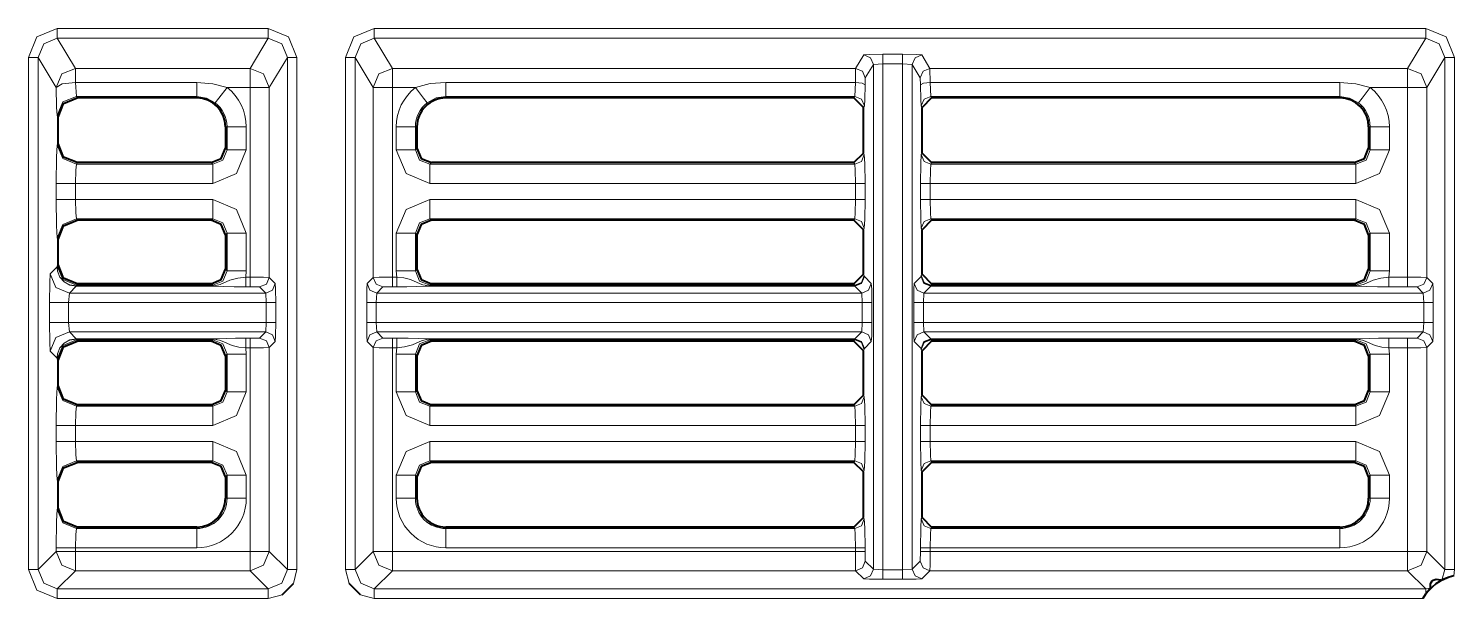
# Model space of a CAD drawing. Header units: millimetres. Extents: x 0 to 2941, y -405 to 1422.
# Drawn here: x 1124.3 to 1198.6, y 948 to 977.7 of the extents above; entities that cross this region are included whole.
import ezdxf

# ---------------------------------------------------------------- set-up
doc = ezdxf.new("R2010")
doc.units = ezdxf.units.MM
doc.layers.add('FINE', color=9, linetype='Continuous')
doc.layers.add('OUTLINE', color=7, linetype='Continuous')

msp = doc.modelspace()

# ---------------------------------------------------------------- linework, layer by layer
at = {"layer": 'FINE', "lineweight": 9}
for p, q in [((1125.828, 977.668), (1136.805, 977.668)), ((1142.329, 977.668), (1197.055, 977.668)), ((1136.805, 977.168), (1125.828, 977.168)), ((1126.773, 975.594), (1125.828, 977.168)), ((1135.86, 975.594), (1136.805, 977.168)), ((1197.055, 977.168), (1142.329, 977.168)), ((1142.329, 977.168), (1143.273, 975.594)), ((1196.11, 975.594), (1197.055, 977.168)), ((1124.329, 976.168), (1124.329, 949.503)), ((1124.829, 976.168), (1125.773, 974.594)), ((1137.804, 976.168), (1136.86, 974.594)), ((1137.804, 949.503), (1137.804, 976.168)), ((1138.303, 976.168), (1138.303, 949.503)), ((1140.83, 949.503), (1140.83, 976.168)), ((1141.33, 976.168), (1141.33, 949.503)), ((1142.273, 974.594), (1141.33, 976.168)), ((1167.384, 975.594), (1167.804, 976.294)), ((1168.804, 976.337), (1169.829, 976.337)), ((1170.829, 976.294), (1171.249, 975.594)), ((1198.054, 976.168), (1197.11, 974.594)), ((1198.054, 949.503), (1198.054, 976.168)), ((1198.554, 976.168), (1198.554, 949.503)), ((1126.773, 975.594), (1135.86, 975.594)), ((1143.273, 975.594), (1167.384, 975.594)), ((1167.372, 974.866), (1167.384, 975.594)), ((1168.304, 975.795), (1167.884, 975.094)), ((1168.804, 975.837), (1168.304, 975.795)), ((1169.829, 975.837), (1168.804, 975.837)), ((1170.329, 975.795), (1169.829, 975.837)), ((1171.249, 975.594), (1196.11, 975.594)), ((1171.249, 975.594), (1171.261, 974.866)), ((1126.82, 974.138), (1126.773, 974.866)), ((1126.773, 974.866), (1133.085, 974.866)), ((1135.86, 974.594), (1134.662, 974.594)), ((1136.86, 974.594), (1136.86, 964.715)), ((1142.273, 964.715), (1142.273, 974.594)), ((1144.471, 974.594), (1143.273, 974.594)), ((1143.273, 974.594), (1143.273, 964.728)), ((1146.048, 974.866), (1167.372, 974.866)), ((1167.336, 974.138), (1167.372, 974.866)), ((1167.884, 975.094), (1167.872, 974.73)), ((1170.762, 974.73), (1170.75, 975.094)), ((1171.261, 974.866), (1171.297, 974.138)), ((1171.261, 974.866), (1192.585, 974.866)), ((1196.11, 974.594), (1194.162, 974.594)), ((1197.11, 974.594), (1197.11, 964.715)), ((1126.863, 974.053), (1126.82, 974.138)), ((1167.293, 974.053), (1167.336, 974.138)), ((1192.585, 974.053), (1192.585, 974.138)), ((1125.821, 973.14), (1125.864, 973.053)), ((1167.836, 973.639), (1167.793, 973.553)), ((1170.84, 973.553), (1170.797, 973.639)), ((1135.664, 972.553), (1135.664, 971.355)), ((1143.468, 971.355), (1143.468, 972.553)), ((1194.166, 972.553), (1194.085, 972.553)), ((1194.166, 971.355), (1194.166, 972.553)), ((1195.165, 972.553), (1195.165, 971.355)), ((1167.793, 971.187), (1167.834, 971.105)), ((1170.799, 971.105), (1170.84, 971.187)), ((1194.085, 971.436), (1194.166, 971.355)), ((1126.822, 970.606), (1126.863, 970.687)), ((1145.297, 970.687), (1145.216, 970.606)), ((1145.216, 970.606), (1167.334, 970.606)), ((1167.334, 970.606), (1167.293, 970.687)), ((1125.773, 969.607), (1125.773, 968.767)), ((1133.917, 969.607), (1126.773, 969.607)), ((1126.773, 968.767), (1126.773, 969.607)), ((1167.371, 969.607), (1145.216, 969.607)), ((1167.371, 968.767), (1167.371, 969.607)), ((1167.871, 969.607), (1167.871, 968.767)), ((1170.762, 968.767), (1170.762, 969.607)), ((1126.773, 968.767), (1133.917, 968.767)), ((1145.216, 968.767), (1167.371, 968.767)), ((1171.262, 968.767), (1193.417, 968.767)), ((1126.863, 967.687), (1126.822, 967.769)), ((1145.216, 967.769), (1145.297, 967.687)), ((1167.334, 967.769), (1145.216, 967.769)), ((1167.293, 967.687), (1167.334, 967.769)), ((1167.834, 967.269), (1167.793, 967.187)), ((1170.84, 967.187), (1170.799, 967.269)), ((1193.336, 967.687), (1193.417, 967.769)), ((1125.823, 966.77), (1125.864, 966.687)), ((1134.666, 967.02), (1134.585, 966.938)), ((1134.666, 965.055), (1134.666, 967.02)), ((1135.664, 967.02), (1135.664, 965.055)), ((1143.468, 965.055), (1143.468, 967.02)), ((1144.549, 966.938), (1144.467, 967.02)), ((1144.467, 967.02), (1144.467, 965.055)), ((1194.166, 967.02), (1194.085, 966.938)), ((1194.166, 965.055), (1194.166, 967.02)), ((1195.165, 967.02), (1195.165, 965.055)), ((1125.814, 965.256), (1125.458, 964.9)), ((1134.585, 965.136), (1134.666, 965.055)), ((1135.664, 965.055), (1135.634, 964.728)), ((1144.467, 965.055), (1144.549, 965.136)), ((1194.085, 965.136), (1194.166, 965.055)), ((1195.165, 965.055), (1195.134, 964.728)), ((1126.457, 963.9), (1126.815, 964.257)), ((1126.815, 964.257), (1126.809, 964.257)), ((1126.812, 964.274), (1126.822, 964.306)), ((1126.815, 964.274), (1126.812, 964.274)), ((1126.815, 964.274), (1133.917, 964.274)), ((1133.917, 964.257), (1126.815, 964.257)), ((1126.822, 964.306), (1126.863, 964.387)), ((1126.822, 964.306), (1133.917, 964.306)), ((1133.917, 964.306), (1133.836, 964.387)), ((1135.86, 964.228), (1135.634, 964.228)), ((1136.36, 964.215), (1135.86, 964.228)), ((1136.86, 964.715), (1137.175, 964.4)), ((1142.773, 964.215), (1142.458, 963.9)), ((1143.273, 964.228), (1142.773, 964.215)), ((1143.499, 964.228), (1143.273, 964.228)), ((1145.297, 964.387), (1145.216, 964.306)), ((1145.216, 964.306), (1167.334, 964.306)), ((1167.342, 964.257), (1145.216, 964.257)), ((1167.334, 964.306), (1167.293, 964.387)), ((1167.342, 964.274), (1167.334, 964.306)), ((1167.699, 963.9), (1167.342, 964.257)), ((1167.793, 964.887), (1167.834, 964.805)), ((1167.834, 964.805), (1167.842, 964.757)), ((1167.842, 964.757), (1168.199, 964.4)), ((1170.434, 964.4), (1170.791, 964.757)), ((1170.791, 964.757), (1170.799, 964.805)), ((1170.799, 964.805), (1170.84, 964.887)), ((1171.291, 964.257), (1170.934, 963.9)), ((1171.299, 964.306), (1171.291, 964.274)), ((1171.291, 964.274), (1193.417, 964.274)), ((1193.417, 964.257), (1171.291, 964.257)), ((1193.417, 964.306), (1193.336, 964.387)), ((1196.11, 964.228), (1195.134, 964.228)), ((1196.61, 964.215), (1196.11, 964.228)), ((1196.926, 963.9), (1196.61, 964.215)), ((1197.11, 964.715), (1197.425, 964.4)), ((1126.419, 963.4), (1126.457, 963.9)), ((1136.701, 963.4), (1136.675, 963.9)), ((1142.458, 963.9), (1142.432, 963.4)), ((1142.458, 963.9), (1167.699, 963.9)), ((1167.725, 963.4), (1167.699, 963.9)), ((1170.934, 963.9), (1170.908, 963.4)), ((1170.934, 963.9), (1196.926, 963.9)), ((1196.951, 963.4), (1196.926, 963.9)), ((1125.42, 963.4), (1125.42, 962.375)), ((1126.419, 962.375), (1126.419, 963.4)), ((1136.701, 963.4), (1126.419, 963.4)), ((1136.701, 962.375), (1136.701, 963.4)), ((1137.201, 963.4), (1137.201, 962.375)), ((1141.932, 962.375), (1141.932, 963.4)), ((1167.725, 963.4), (1142.432, 963.4)), ((1142.432, 963.4), (1142.432, 962.375)), ((1167.725, 962.375), (1167.725, 963.4)), ((1168.225, 963.4), (1168.225, 962.375)), ((1196.951, 962.375), (1196.951, 963.4)), ((1197.451, 963.4), (1197.451, 962.375)), ((1126.457, 961.874), (1126.419, 962.375)), ((1126.419, 962.375), (1136.701, 962.375)), ((1136.675, 961.874), (1136.701, 962.375)), ((1142.432, 962.375), (1167.725, 962.375)), ((1142.432, 962.375), (1142.458, 961.874)), ((1167.699, 961.874), (1167.725, 962.375)), ((1170.908, 962.375), (1170.934, 961.874)), ((1196.926, 961.874), (1196.951, 962.375)), ((1126.815, 961.517), (1126.457, 961.874)), ((1126.815, 961.517), (1126.809, 961.517)), ((1126.812, 961.501), (1126.815, 961.501)), ((1126.822, 961.469), (1126.812, 961.501)), ((1126.815, 961.517), (1133.917, 961.517)), ((1133.917, 961.501), (1126.815, 961.501)), ((1126.863, 961.387), (1126.822, 961.469)), ((1133.917, 961.469), (1126.822, 961.469)), ((1133.836, 961.387), (1133.917, 961.469)), ((1135.634, 961.547), (1135.86, 961.547)), ((1135.86, 961.547), (1136.36, 961.559)), ((1137.175, 961.375), (1136.86, 961.06)), ((1142.273, 961.06), (1141.958, 961.375)), ((1142.773, 961.559), (1143.273, 961.547)), ((1143.273, 961.547), (1143.499, 961.547)), ((1167.334, 961.469), (1145.216, 961.469)), ((1145.216, 961.469), (1145.297, 961.387)), ((1167.293, 961.387), (1167.334, 961.469)), ((1168.199, 961.375), (1167.842, 961.017)), ((1170.791, 961.017), (1170.434, 961.375)), ((1196.926, 961.874), (1170.934, 961.874)), ((1170.934, 961.874), (1171.291, 961.517)), ((1171.291, 961.517), (1193.417, 961.517)), ((1193.417, 961.501), (1171.291, 961.501)), ((1171.291, 961.501), (1171.299, 961.469)), ((1193.417, 961.469), (1171.299, 961.469)), ((1171.299, 961.469), (1171.34, 961.387)), ((1193.336, 961.387), (1193.417, 961.469)), ((1195.134, 961.547), (1196.11, 961.547)), ((1196.11, 961.547), (1196.61, 961.559)), ((1196.61, 961.559), (1196.926, 961.874)), ((1197.425, 961.375), (1197.11, 961.06)), ((1125.458, 960.875), (1125.814, 960.519)), ((1125.814, 960.519), (1125.823, 960.47)), ((1125.823, 960.47), (1125.864, 960.388)), ((1134.666, 960.72), (1134.585, 960.638)), ((1135.634, 961.047), (1135.664, 960.72)), ((1135.664, 960.72), (1135.664, 958.755)), ((1136.86, 961.06), (1136.86, 950.447)), ((1142.273, 950.447), (1142.273, 961.06)), ((1143.273, 961.047), (1143.273, 950.447)), ((1143.499, 961.047), (1143.273, 961.047)), ((1143.468, 960.72), (1143.499, 961.047)), ((1143.468, 958.755), (1143.468, 960.72)), ((1144.549, 960.638), (1144.467, 960.72)), ((1144.467, 960.72), (1144.467, 958.755)), ((1167.834, 960.969), (1167.793, 960.887)), ((1167.842, 961.017), (1167.834, 960.969)), ((1170.799, 960.969), (1170.791, 961.017)), ((1170.84, 960.887), (1170.799, 960.969)), ((1196.11, 961.047), (1195.134, 961.047)), ((1195.134, 961.047), (1195.165, 960.72)), ((1195.165, 960.72), (1195.165, 958.755)), ((1196.11, 950.447), (1196.11, 961.047)), ((1197.11, 961.06), (1197.11, 950.447)), ((1125.864, 959.087), (1125.823, 959.005)), ((1144.467, 958.755), (1144.549, 958.836)), ((1167.793, 958.587), (1167.834, 958.505)), ((1170.799, 958.505), (1170.84, 958.587)), ((1126.822, 958.006), (1126.863, 958.087)), ((1126.822, 958.006), (1133.917, 958.006)), ((1133.917, 958.006), (1133.836, 958.087)), ((1145.297, 958.087), (1145.216, 958.006)), ((1145.216, 958.006), (1167.334, 958.006)), ((1167.334, 958.006), (1167.293, 958.087)), ((1171.34, 958.087), (1171.299, 958.006)), ((1171.299, 958.006), (1193.417, 958.006)), ((1193.417, 958.006), (1193.336, 958.087)), ((1125.773, 957.007), (1125.773, 956.167)), ((1133.917, 957.007), (1126.773, 957.007)), ((1126.773, 956.167), (1126.773, 957.007)), ((1167.371, 957.007), (1145.216, 957.007)), ((1167.371, 956.167), (1167.371, 957.007)), ((1167.871, 957.007), (1167.871, 956.167)), ((1170.762, 956.167), (1170.762, 957.007)), ((1126.773, 956.167), (1133.917, 956.167)), ((1145.216, 956.167), (1167.371, 956.167)), ((1171.262, 956.167), (1193.417, 956.167)), ((1126.863, 955.087), (1126.822, 955.169)), ((1133.917, 955.169), (1126.822, 955.169)), ((1133.836, 955.087), (1133.917, 955.169)), ((1167.834, 954.669), (1167.793, 954.587)), ((1170.84, 954.587), (1170.799, 954.669)), ((1193.336, 955.087), (1193.417, 955.169)), ((1125.823, 954.17), (1125.864, 954.087)), ((1134.666, 954.42), (1134.585, 954.338)), ((1134.666, 953.222), (1134.666, 954.42)), ((1135.664, 954.42), (1135.664, 953.222)), ((1143.468, 953.222), (1143.468, 954.42)), ((1144.549, 954.338), (1144.467, 954.42)), ((1144.467, 954.42), (1144.467, 953.222)), ((1194.166, 954.42), (1194.085, 954.338)), ((1194.166, 953.222), (1194.166, 954.42)), ((1195.165, 954.42), (1195.165, 953.222)), ((1134.585, 953.222), (1134.666, 953.222)), ((1144.467, 953.222), (1144.549, 953.222)), ((1194.085, 953.222), (1194.166, 953.222)), ((1125.864, 952.722), (1125.823, 952.64)), ((1126.822, 951.641), (1126.863, 951.722)), ((1146.048, 951.722), (1146.048, 951.641)), ((1167.793, 952.222), (1167.834, 952.14)), ((1170.799, 952.14), (1170.84, 952.222)), ((1171.34, 951.722), (1171.299, 951.641)), ((1171.299, 951.641), (1192.585, 951.641)), ((1192.585, 951.641), (1192.585, 951.722)), ((1125.773, 950.643), (1125.773, 950.447)), ((1126.773, 950.447), (1126.773, 950.643)), ((1133.085, 950.643), (1126.773, 950.643)), ((1136.86, 950.447), (1137.804, 949.503)), ((1141.33, 949.503), (1142.273, 950.447)), ((1143.273, 950.447), (1167.371, 950.447)), ((1167.371, 950.643), (1146.048, 950.643)), ((1167.371, 950.447), (1167.371, 950.643)), ((1167.871, 950.643), (1167.871, 950.447)), ((1167.871, 950.447), (1167.884, 949.947)), ((1170.749, 949.947), (1170.762, 950.447)), ((1170.762, 950.447), (1170.762, 950.643)), ((1192.585, 950.643), (1171.262, 950.643)), ((1171.262, 950.643), (1171.262, 950.447)), ((1171.262, 950.447), (1196.11, 950.447)), ((1197.11, 950.447), (1198.054, 949.503)), ((1125.829, 948.503), (1126.773, 949.447)), ((1138.303, 949.503), (1138.116, 948.776)), ((1141.018, 948.776), (1140.83, 949.503)), ((1143.273, 949.447), (1142.329, 948.503)), ((1167.384, 949.447), (1143.273, 949.447)), ((1167.804, 949.027), (1167.384, 949.447)), ((1168.304, 949.527), (1168.804, 949.502)), ((1169.829, 949.502), (1170.329, 949.527)), ((1170.329, 949.527), (1170.749, 949.947)), ((1171.249, 949.447), (1170.829, 949.027)), ((1196.11, 949.447), (1171.249, 949.447)), ((1197.054, 948.503), (1196.11, 949.447)), ((1197.896, 948.964), (1198.054, 949.503)), ((1198.554, 949.503), (1198.518, 949.18)), ((1169.829, 949.002), (1168.804, 949.002)), ((1125.829, 948.503), (1136.804, 948.503)), ((1142.329, 948.003), (1141.602, 948.191)), ((1142.329, 948.503), (1197.054, 948.503)), ((1196.909, 948.003), (1142.329, 948.003)), ((1197.054, 948.503), (1197.309, 948.536))]:
    msp.add_line(p, q, dxfattribs=at)
for points in [[(1125.828, 977.668), (1124.768, 977.228), (1124.329, 976.168)], [(1125.828, 977.168), (1125.828, 977.322), (1125.828, 977.668)], [(1136.805, 977.668), (1136.805, 977.322), (1136.805, 977.168)], [(1136.805, 977.668), (1137.865, 977.228), (1138.303, 976.168)], [(1140.83, 976.168), (1141.269, 977.228), (1142.329, 977.668)], [(1142.329, 977.668), (1142.329, 977.322), (1142.329, 977.168)], [(1197.055, 977.668), (1197.055, 977.322), (1197.055, 977.168)], [(1197.055, 977.668), (1198.115, 977.228), (1198.554, 976.168)], [(1125.828, 977.168), (1125.122, 976.875), (1124.829, 976.168)], [(1137.804, 976.168), (1137.511, 976.875), (1136.805, 977.168)], [(1142.329, 977.168), (1141.622, 976.875), (1141.33, 976.168)], [(1198.054, 976.168), (1197.762, 976.875), (1197.055, 977.168)], [(1124.329, 976.168), (1124.678, 976.168), (1124.829, 976.168)], [(1125.773, 950.447), (1124.829, 949.503), (1124.829, 976.168)], [(1138.303, 976.168), (1137.955, 976.168), (1137.804, 976.168)], [(1140.83, 976.168), (1141.179, 976.168), (1141.33, 976.168)], [(1167.804, 976.294), (1168.106, 976.324), (1168.804, 976.337)], [(1168.304, 975.795), (1168.157, 976.147), (1167.804, 976.294)], [(1168.804, 975.837), (1168.804, 976.183), (1168.804, 976.337)], [(1169.829, 975.837), (1169.829, 976.183), (1169.829, 976.337)], [(1169.829, 976.337), (1170.527, 976.324), (1170.829, 976.294)], [(1170.329, 975.795), (1170.476, 976.147), (1170.829, 976.294)], [(1198.054, 976.168), (1198.205, 976.168), (1198.554, 976.168)], [(1126.773, 975.594), (1126.066, 975.301), (1125.773, 974.594)], [(1126.773, 974.866), (1126.773, 975.378), (1126.773, 975.594)], [(1135.86, 974.594), (1135.86, 975.286), (1135.86, 975.594)], [(1135.86, 975.594), (1136.567, 975.301), (1136.86, 974.594)], [(1142.273, 974.594), (1142.566, 975.301), (1143.273, 975.594)], [(1143.273, 975.594), (1143.273, 975.286), (1143.273, 974.594)], [(1167.884, 975.094), (1167.737, 975.447), (1167.384, 975.594)], [(1167.884, 949.947), (1168.304, 949.527), (1168.304, 975.795)], [(1168.804, 975.837), (1168.804, 949.502), (1169.829, 949.502), (1169.829, 975.837)], [(1170.75, 975.094), (1170.329, 975.795), (1170.329, 949.527)], [(1170.75, 975.094), (1170.896, 975.447), (1171.249, 975.594)], [(1196.11, 975.594), (1196.817, 975.301), (1197.11, 974.594)], [(1196.11, 974.594), (1196.11, 975.286), (1196.11, 975.594)], [(1126.773, 974.866), (1126.075, 974.784), (1125.773, 974.594)], [(1125.773, 974.594), (1125.791, 973.575), (1125.821, 973.14)], [(1133.085, 974.866), (1133.085, 974.356), (1133.085, 974.138)], [(1133.085, 974.866), (1133.92, 974.795), (1134.662, 974.594)], [(1134.662, 974.594), (1134.241, 974.05), (1134.052, 973.804)], [(1135.634, 964.728), (1135.86, 964.728), (1135.86, 974.594)], [(1135.86, 974.594), (1136.558, 974.594), (1136.86, 974.594)], [(1142.273, 974.594), (1142.575, 974.594), (1143.273, 974.594)], [(1144.471, 974.594), (1145.228, 974.798), (1146.048, 974.866)], [(1145.081, 973.804), (1144.892, 974.05), (1144.471, 974.594)], [(1146.048, 974.138), (1146.048, 974.356), (1146.048, 974.866)], [(1167.872, 974.73), (1167.721, 974.825), (1167.372, 974.866)], [(1167.872, 974.73), (1167.858, 973.965), (1167.836, 973.639)], [(1170.762, 974.73), (1170.912, 974.825), (1171.261, 974.866)], [(1170.797, 973.639), (1170.775, 973.965), (1170.762, 974.73)], [(1192.585, 974.866), (1192.585, 974.356), (1192.585, 974.138)], [(1192.585, 974.866), (1193.421, 974.795), (1194.162, 974.594)], [(1194.162, 974.594), (1193.741, 974.05), (1193.552, 973.804)], [(1195.134, 964.728), (1196.11, 964.728), (1196.11, 974.594)], [(1196.11, 974.594), (1196.808, 974.594), (1197.11, 974.594)], [(1126.82, 974.138), (1126.114, 973.846), (1125.821, 973.14)], [(1133.085, 974.053), (1133.085, 974.138), (1126.82, 974.138)], [(1146.048, 974.138), (1145.546, 974.055), (1145.081, 973.804)], [(1167.336, 974.138), (1146.048, 974.138), (1146.048, 974.053)], [(1167.836, 973.639), (1167.689, 973.992), (1167.336, 974.138)], [(1170.797, 973.639), (1170.944, 973.992), (1171.297, 974.138)], [(1192.585, 974.138), (1171.297, 974.138), (1171.34, 974.053)], [(1193.552, 973.804), (1193.097, 974.051), (1192.585, 974.138)], [(1134.585, 971.436), (1134.666, 971.355), (1134.666, 972.553), (1134.585, 972.553)], [(1135.664, 972.553), (1134.976, 972.553), (1134.666, 972.553)], [(1144.467, 972.553), (1144.157, 972.553), (1143.468, 972.553)], [(1144.549, 972.553), (1144.467, 972.553), (1144.467, 971.355), (1144.549, 971.436)], [(1195.165, 972.553), (1194.476, 972.553), (1194.166, 972.553)], [(1125.864, 971.687), (1125.823, 971.605), (1125.787, 970.984), (1125.773, 969.607)], [(1126.822, 970.606), (1126.116, 970.899), (1125.823, 971.605)], [(1133.917, 970.606), (1134.448, 970.824), (1134.666, 971.355)], [(1135.664, 971.355), (1135.153, 970.119), (1133.917, 969.607)], [(1135.664, 971.355), (1134.976, 971.355), (1134.666, 971.355)], [(1144.467, 971.355), (1144.157, 971.355), (1143.468, 971.355)], [(1145.216, 969.607), (1143.98, 970.119), (1143.468, 971.355)], [(1144.467, 971.355), (1144.685, 970.824), (1145.216, 970.606)], [(1167.334, 970.606), (1167.687, 970.752), (1167.834, 971.105)], [(1167.834, 971.105), (1167.86, 970.64), (1167.871, 969.607)], [(1170.762, 969.607), (1170.773, 970.64), (1170.799, 971.105)], [(1171.299, 970.606), (1170.946, 970.752), (1170.799, 971.105)], [(1193.417, 970.606), (1193.948, 970.824), (1194.166, 971.355)], [(1195.165, 971.355), (1194.653, 970.119), (1193.417, 969.607)], [(1195.165, 971.355), (1194.476, 971.355), (1194.166, 971.355)], [(1126.773, 969.607), (1126.787, 970.296), (1126.822, 970.606)], [(1126.822, 970.606), (1133.917, 970.606), (1133.836, 970.687)], [(1133.917, 969.607), (1133.917, 970.296), (1133.917, 970.606)], [(1145.216, 970.606), (1145.216, 970.296), (1145.216, 969.607)], [(1167.371, 969.607), (1167.36, 970.296), (1167.334, 970.606)], [(1171.299, 970.606), (1171.273, 970.296), (1171.262, 969.607)], [(1171.34, 970.687), (1171.299, 970.606), (1193.417, 970.606), (1193.336, 970.687)], [(1193.417, 969.607), (1193.417, 970.296), (1193.417, 970.606)], [(1126.773, 969.607), (1126.075, 969.607), (1125.773, 969.607)], [(1167.371, 969.607), (1167.72, 969.607), (1167.871, 969.607)], [(1170.762, 969.607), (1170.913, 969.607), (1171.262, 969.607)], [(1193.417, 969.607), (1171.262, 969.607), (1171.262, 968.767)], [(1126.773, 968.767), (1126.075, 968.767), (1125.773, 968.767)], [(1125.773, 968.767), (1125.787, 967.391), (1125.823, 966.77)], [(1126.822, 967.769), (1126.787, 968.079), (1126.773, 968.767)], [(1133.917, 968.767), (1133.917, 968.079), (1133.917, 967.769)], [(1133.917, 968.767), (1135.153, 968.256), (1135.664, 967.02)], [(1143.468, 967.02), (1143.98, 968.256), (1145.216, 968.767)], [(1145.216, 968.767), (1145.216, 968.079), (1145.216, 967.769)], [(1167.334, 967.769), (1167.36, 968.079), (1167.371, 968.767)], [(1167.371, 968.767), (1167.72, 968.767), (1167.871, 968.767)], [(1167.871, 968.767), (1167.86, 967.735), (1167.834, 967.269)], [(1170.762, 968.767), (1170.913, 968.767), (1171.262, 968.767)], [(1170.799, 967.269), (1170.773, 967.735), (1170.762, 968.767)], [(1171.262, 968.767), (1171.273, 968.079), (1171.299, 967.769)], [(1193.417, 968.767), (1193.417, 968.079), (1193.417, 967.769)], [(1193.417, 968.767), (1194.653, 968.256), (1195.165, 967.02)], [(1126.822, 967.769), (1126.116, 967.476), (1125.823, 966.77)], [(1133.836, 967.687), (1133.917, 967.769), (1126.822, 967.769)], [(1134.666, 967.02), (1134.448, 967.551), (1133.917, 967.769)], [(1145.216, 967.769), (1144.685, 967.551), (1144.467, 967.02)], [(1167.334, 967.769), (1167.687, 967.622), (1167.834, 967.269)], [(1170.799, 967.269), (1170.946, 967.622), (1171.299, 967.769)], [(1193.417, 967.769), (1171.299, 967.769), (1171.34, 967.687)], [(1194.166, 967.02), (1193.948, 967.551), (1193.417, 967.769)], [(1134.666, 967.02), (1134.976, 967.02), (1135.664, 967.02)], [(1143.468, 967.02), (1144.157, 967.02), (1144.467, 967.02)], [(1194.166, 967.02), (1194.476, 967.02), (1195.165, 967.02)], [(1125.864, 965.387), (1125.823, 965.305), (1125.814, 965.256)], [(1126.812, 964.274), (1126.482, 964.331), (1126.19, 964.49), (1125.968, 964.735), (1125.839, 965.04), (1125.814, 965.232), (1125.814, 965.256)], [(1126.809, 964.257), (1126.48, 964.315), (1126.188, 964.478), (1125.966, 964.728), (1125.838, 965.038), (1125.814, 965.232), (1125.814, 965.256)], [(1126.822, 964.306), (1126.116, 964.599), (1125.823, 965.305)], [(1133.917, 964.306), (1134.448, 964.524), (1134.666, 965.055)], [(1134.666, 965.055), (1134.976, 965.055), (1135.664, 965.055)], [(1143.273, 964.728), (1143.499, 964.728), (1143.468, 965.055)], [(1143.468, 965.055), (1144.157, 965.055), (1144.467, 965.055)], [(1144.467, 965.055), (1144.685, 964.524), (1145.216, 964.306)], [(1193.417, 964.306), (1193.948, 964.524), (1194.166, 965.055)], [(1194.166, 965.055), (1194.476, 965.055), (1195.165, 965.055)], [(1125.458, 964.9), (1125.431, 964.447), (1125.42, 963.4)], [(1126.457, 963.9), (1125.751, 964.193), (1125.458, 964.9)], [(1126.457, 963.9), (1136.675, 963.9), (1136.36, 964.215)], [(1126.812, 964.274), (1126.81, 964.262), (1126.809, 964.257)], [(1126.815, 964.257), (1126.815, 964.262), (1126.815, 964.274)], [(1133.917, 964.306), (1133.917, 964.295), (1133.917, 964.274), (1133.987, 964.276), (1134.074, 964.285), (1134.313, 964.345), (1134.814, 964.567), (1135.227, 964.678), (1135.634, 964.728)], [(1133.917, 964.257), (1133.917, 964.262), (1133.917, 964.274)], [(1135.634, 964.228), (1135.042, 964.231), (1134.494, 964.241), (1134.086, 964.253), (1133.978, 964.257), (1133.944, 964.257), (1133.917, 964.257)], [(1135.634, 964.228), (1135.634, 964.379), (1135.634, 964.728)], [(1135.86, 964.228), (1135.86, 964.379), (1135.86, 964.728)], [(1135.86, 964.728), (1136.558, 964.724), (1136.86, 964.715)], [(1136.36, 964.215), (1136.713, 964.362), (1136.86, 964.715)], [(1136.675, 963.9), (1137.029, 964.047), (1137.175, 964.4)], [(1137.175, 964.4), (1137.193, 964.098), (1137.201, 963.4)], [(1141.932, 963.4), (1141.94, 964.098), (1141.958, 964.4), (1142.273, 964.715)], [(1141.958, 964.4), (1142.104, 964.047), (1142.458, 963.9)], [(1142.273, 964.715), (1142.575, 964.724), (1143.273, 964.728)], [(1142.273, 964.715), (1142.42, 964.362), (1142.773, 964.215)], [(1143.273, 964.728), (1143.273, 964.379), (1143.273, 964.228)], [(1143.499, 964.728), (1143.499, 964.379), (1143.499, 964.228)], [(1143.499, 964.728), (1143.863, 964.685), (1144.206, 964.607), (1144.724, 964.382), (1144.861, 964.331), (1144.968, 964.302), (1145.113, 964.279), (1145.183, 964.274), (1145.216, 964.274), (1167.342, 964.274)], [(1145.216, 964.257), (1145.203, 964.257), (1145.176, 964.257), (1145.117, 964.256), (1145.068, 964.254), (1144.994, 964.252), (1144.5, 964.237), (1144.029, 964.231), (1143.499, 964.228)], [(1145.216, 964.306), (1145.216, 964.295), (1145.216, 964.274)], [(1145.216, 964.274), (1145.216, 964.262), (1145.216, 964.257)], [(1167.334, 964.306), (1167.687, 964.452), (1167.834, 964.805)], [(1167.342, 964.257), (1167.695, 964.404), (1167.842, 964.757)], [(1167.342, 964.274), (1167.694, 964.417), (1167.842, 964.757)], [(1167.342, 964.257), (1167.342, 964.262), (1167.342, 964.274)], [(1167.699, 963.9), (1168.053, 964.047), (1168.199, 964.4)], [(1168.199, 964.4), (1168.217, 964.098), (1168.225, 963.4)], [(1170.409, 962.375), (1170.409, 963.4), (1170.416, 964.098), (1170.434, 964.4)], [(1170.434, 964.4), (1170.581, 964.047), (1170.934, 963.9)], [(1170.791, 964.757), (1170.938, 964.404), (1171.291, 964.257)], [(1170.791, 964.757), (1170.939, 964.417), (1171.291, 964.274)], [(1170.799, 964.805), (1170.946, 964.452), (1171.299, 964.306)], [(1171.291, 964.274), (1171.291, 964.262), (1171.291, 964.257)], [(1171.34, 964.387), (1171.299, 964.306), (1193.417, 964.306)], [(1193.417, 964.274), (1193.487, 964.276), (1193.574, 964.285), (1193.814, 964.345), (1194.314, 964.567), (1194.727, 964.678), (1195.134, 964.728)], [(1193.417, 964.306), (1193.417, 964.295), (1193.417, 964.274)], [(1193.417, 964.274), (1193.417, 964.262), (1193.417, 964.257)], [(1195.134, 964.228), (1194.542, 964.231), (1193.994, 964.241), (1193.586, 964.253), (1193.478, 964.257), (1193.444, 964.257), (1193.417, 964.257)], [(1195.134, 964.728), (1195.134, 964.379), (1195.134, 964.228)], [(1196.11, 964.728), (1196.11, 964.379), (1196.11, 964.228)], [(1196.11, 964.728), (1196.808, 964.724), (1197.11, 964.715)], [(1197.11, 964.715), (1196.964, 964.362), (1196.61, 964.215)], [(1197.425, 964.4), (1197.279, 964.047), (1196.926, 963.9)], [(1197.425, 964.4), (1197.443, 964.098), (1197.451, 963.4)], [(1126.419, 963.4), (1125.722, 963.4), (1125.42, 963.4)], [(1137.201, 963.4), (1137.05, 963.4), (1136.701, 963.4)], [(1141.932, 963.4), (1142.083, 963.4), (1142.432, 963.4)], [(1167.725, 963.4), (1168.074, 963.4), (1168.225, 963.4)], [(1170.409, 963.4), (1170.56, 963.4), (1170.908, 963.4)], [(1196.951, 963.4), (1170.908, 963.4), (1170.908, 962.375), (1196.951, 962.375)], [(1197.451, 963.4), (1197.3, 963.4), (1196.951, 963.4)], [(1126.419, 962.375), (1125.722, 962.375), (1125.42, 962.375)], [(1125.42, 962.375), (1125.431, 961.328), (1125.458, 960.875)], [(1137.201, 962.375), (1137.05, 962.375), (1136.701, 962.375)], [(1137.201, 962.375), (1137.193, 961.677), (1137.175, 961.375)], [(1141.932, 962.375), (1142.083, 962.375), (1142.432, 962.375)], [(1141.958, 961.375), (1141.94, 961.677), (1141.932, 962.375)], [(1167.725, 962.375), (1168.074, 962.375), (1168.225, 962.375)], [(1168.225, 962.375), (1168.217, 961.677), (1168.199, 961.375)], [(1170.409, 962.375), (1170.56, 962.375), (1170.908, 962.375)], [(1170.434, 961.375), (1170.416, 961.677), (1170.409, 962.375)], [(1197.451, 962.375), (1197.3, 962.375), (1196.951, 962.375)], [(1197.451, 962.375), (1197.443, 961.677), (1197.425, 961.375)], [(1126.457, 961.874), (1125.751, 961.582), (1125.458, 960.875)], [(1126.809, 961.517), (1126.48, 961.459), (1126.188, 961.297), (1125.966, 961.047), (1125.838, 960.737), (1125.814, 960.543), (1125.814, 960.519)], [(1126.812, 961.501), (1126.482, 961.444), (1126.19, 961.285), (1125.968, 961.04), (1125.839, 960.734), (1125.814, 960.543), (1125.814, 960.519)], [(1126.822, 961.469), (1126.116, 961.176), (1125.823, 960.47)], [(1136.36, 961.559), (1136.675, 961.874), (1126.457, 961.874)], [(1126.812, 961.501), (1126.81, 961.513), (1126.809, 961.517)], [(1126.815, 961.501), (1126.815, 961.513), (1126.815, 961.517)], [(1133.917, 961.517), (1133.93, 961.517), (1133.957, 961.518), (1134.016, 961.519), (1134.065, 961.52), (1134.14, 961.523), (1134.633, 961.537), (1135.104, 961.544), (1135.634, 961.547)], [(1133.917, 961.501), (1133.917, 961.513), (1133.917, 961.517)], [(1133.917, 961.501), (1133.917, 961.479), (1133.917, 961.469)], [(1135.634, 961.047), (1135.27, 961.09), (1134.927, 961.168), (1134.409, 961.392), (1134.272, 961.444), (1134.166, 961.473), (1134.02, 961.496), (1133.95, 961.5), (1133.917, 961.501)], [(1134.666, 960.72), (1134.448, 961.251), (1133.917, 961.469)], [(1135.634, 961.047), (1135.634, 961.396), (1135.634, 961.547)], [(1135.86, 961.047), (1135.86, 961.396), (1135.86, 961.547)], [(1136.86, 961.06), (1136.713, 961.413), (1136.36, 961.559)], [(1137.175, 961.375), (1137.029, 961.728), (1136.675, 961.874)], [(1141.958, 961.375), (1142.104, 961.728), (1142.458, 961.874)], [(1142.273, 961.06), (1142.42, 961.413), (1142.773, 961.559)], [(1167.699, 961.874), (1142.458, 961.874), (1142.773, 961.559)], [(1143.273, 961.047), (1143.273, 961.396), (1143.273, 961.547)], [(1143.499, 961.047), (1143.499, 961.396), (1143.499, 961.547)], [(1143.499, 961.547), (1144.091, 961.544), (1144.639, 961.534), (1145.047, 961.521), (1145.155, 961.518), (1145.189, 961.518), (1145.216, 961.517)], [(1145.216, 961.501), (1145.146, 961.499), (1145.059, 961.49), (1144.82, 961.43), (1144.32, 961.208), (1143.906, 961.097), (1143.499, 961.047)], [(1145.216, 961.469), (1144.685, 961.251), (1144.467, 960.72)], [(1145.216, 961.517), (1167.342, 961.517), (1167.699, 961.874)], [(1145.216, 961.501), (1145.216, 961.513), (1145.216, 961.517)], [(1167.334, 961.469), (1167.342, 961.501), (1145.216, 961.501)], [(1145.216, 961.501), (1145.216, 961.479), (1145.216, 961.469)], [(1167.334, 961.469), (1167.687, 961.322), (1167.834, 960.969)], [(1167.342, 961.517), (1167.695, 961.371), (1167.842, 961.017)], [(1167.342, 961.501), (1167.342, 961.513), (1167.342, 961.517)], [(1167.342, 961.501), (1167.694, 961.358), (1167.842, 961.017)], [(1167.699, 961.874), (1168.053, 961.728), (1168.199, 961.375)], [(1170.434, 961.375), (1170.581, 961.728), (1170.934, 961.874)], [(1170.791, 961.017), (1170.938, 961.371), (1171.291, 961.517)], [(1170.791, 961.017), (1170.939, 961.358), (1171.291, 961.501)], [(1170.799, 960.969), (1170.946, 961.322), (1171.299, 961.469)], [(1171.291, 961.517), (1171.291, 961.513), (1171.291, 961.501)], [(1193.417, 961.517), (1193.43, 961.517), (1193.457, 961.518), (1193.516, 961.519), (1193.565, 961.52), (1193.639, 961.523), (1194.133, 961.537), (1194.604, 961.544), (1195.134, 961.547)], [(1193.417, 961.501), (1193.417, 961.513), (1193.417, 961.517)], [(1193.417, 961.501), (1193.417, 961.479), (1193.417, 961.469)], [(1195.134, 961.047), (1194.77, 961.09), (1194.427, 961.168), (1193.909, 961.392), (1193.772, 961.444), (1193.666, 961.473), (1193.52, 961.496), (1193.45, 961.5), (1193.417, 961.501)], [(1194.166, 960.72), (1193.948, 961.251), (1193.417, 961.469)], [(1195.134, 961.047), (1195.134, 961.396), (1195.134, 961.547)], [(1196.11, 961.047), (1196.11, 961.396), (1196.11, 961.547)], [(1197.11, 961.06), (1196.964, 961.413), (1196.61, 961.559)], [(1197.425, 961.375), (1197.279, 961.728), (1196.926, 961.874)], [(1126.773, 950.447), (1135.86, 950.447), (1135.86, 961.047), (1135.634, 961.047)], [(1134.585, 958.836), (1134.666, 958.755), (1134.666, 960.72)], [(1134.666, 960.72), (1134.976, 960.72), (1135.664, 960.72)], [(1136.86, 961.06), (1136.558, 961.051), (1135.86, 961.047)], [(1143.273, 961.047), (1142.575, 961.051), (1142.273, 961.06)], [(1143.468, 960.72), (1144.157, 960.72), (1144.467, 960.72)], [(1194.085, 958.836), (1194.166, 958.755), (1194.166, 960.72), (1194.085, 960.638)], [(1194.166, 960.72), (1194.476, 960.72), (1195.165, 960.72)], [(1197.11, 961.06), (1196.808, 961.051), (1196.11, 961.047)], [(1125.823, 959.005), (1125.787, 958.384), (1125.773, 957.007)], [(1126.822, 958.006), (1126.116, 958.299), (1125.823, 959.005)], [(1133.917, 958.006), (1134.448, 958.224), (1134.666, 958.755)], [(1135.664, 958.755), (1135.153, 957.519), (1133.917, 957.007)], [(1134.666, 958.755), (1134.976, 958.755), (1135.664, 958.755)], [(1143.468, 958.755), (1144.157, 958.755), (1144.467, 958.755)], [(1145.216, 957.007), (1143.98, 957.519), (1143.468, 958.755)], [(1144.467, 958.755), (1144.685, 958.224), (1145.216, 958.006)], [(1167.334, 958.006), (1167.687, 958.152), (1167.834, 958.505)], [(1167.834, 958.505), (1167.86, 958.04), (1167.871, 957.007)], [(1170.762, 957.007), (1170.773, 958.04), (1170.799, 958.505)], [(1170.799, 958.505), (1170.946, 958.152), (1171.299, 958.006)], [(1193.417, 958.006), (1193.948, 958.224), (1194.166, 958.755)], [(1195.165, 958.755), (1194.653, 957.519), (1193.417, 957.007)], [(1194.166, 958.755), (1194.476, 958.755), (1195.165, 958.755)], [(1126.773, 957.007), (1126.787, 957.696), (1126.822, 958.006)], [(1133.917, 958.006), (1133.917, 957.696), (1133.917, 957.007)], [(1145.216, 958.006), (1145.216, 957.696), (1145.216, 957.007)], [(1167.371, 957.007), (1167.36, 957.696), (1167.334, 958.006)], [(1171.299, 958.006), (1171.273, 957.696), (1171.262, 957.007)], [(1193.417, 958.006), (1193.417, 957.696), (1193.417, 957.007)], [(1126.773, 957.007), (1126.075, 957.007), (1125.773, 957.007)], [(1167.371, 957.007), (1167.72, 957.007), (1167.871, 957.007)], [(1170.762, 957.007), (1170.913, 957.007), (1171.262, 957.007)], [(1193.417, 957.007), (1171.262, 957.007), (1171.262, 956.167)], [(1126.773, 956.167), (1126.075, 956.167), (1125.773, 956.167)], [(1125.773, 956.167), (1125.787, 954.791), (1125.823, 954.17)], [(1126.822, 955.169), (1126.787, 955.479), (1126.773, 956.167)], [(1133.917, 955.169), (1133.917, 955.479), (1133.917, 956.167)], [(1133.917, 956.167), (1135.153, 955.656), (1135.664, 954.42)], [(1143.468, 954.42), (1143.98, 955.656), (1145.216, 956.167)], [(1145.216, 955.169), (1145.216, 955.479), (1145.216, 956.167)], [(1167.334, 955.169), (1167.36, 955.479), (1167.371, 956.167)], [(1167.371, 956.167), (1167.72, 956.167), (1167.871, 956.167)], [(1167.871, 956.167), (1167.86, 955.135), (1167.834, 954.669)], [(1170.762, 956.167), (1170.913, 956.167), (1171.262, 956.167)], [(1170.799, 954.669), (1170.773, 955.135), (1170.762, 956.167)], [(1171.262, 956.167), (1171.273, 955.479), (1171.299, 955.169)], [(1193.417, 955.169), (1193.417, 955.479), (1193.417, 956.167)], [(1193.417, 956.167), (1194.653, 955.656), (1195.165, 954.42)], [(1126.822, 955.169), (1126.116, 954.876), (1125.823, 954.17)], [(1134.666, 954.42), (1134.448, 954.95), (1133.917, 955.169)], [(1145.216, 955.169), (1144.685, 954.95), (1144.467, 954.42)], [(1167.293, 955.087), (1167.334, 955.169), (1145.216, 955.169), (1145.297, 955.087)], [(1167.334, 955.169), (1167.687, 955.022), (1167.834, 954.669)], [(1170.799, 954.669), (1170.946, 955.022), (1171.299, 955.169)], [(1193.417, 955.169), (1171.299, 955.169), (1171.34, 955.087)], [(1194.166, 954.42), (1193.948, 954.95), (1193.417, 955.169)], [(1134.666, 954.42), (1134.976, 954.42), (1135.664, 954.42)], [(1143.468, 954.42), (1144.157, 954.42), (1144.467, 954.42)], [(1194.166, 954.42), (1194.476, 954.42), (1195.165, 954.42)], [(1135.664, 953.222), (1134.976, 953.222), (1134.666, 953.222)], [(1143.468, 953.222), (1144.157, 953.222), (1144.467, 953.222)], [(1194.166, 953.222), (1194.476, 953.222), (1195.165, 953.222)], [(1125.823, 952.64), (1125.787, 952.019), (1125.773, 950.643)], [(1125.823, 952.64), (1126.116, 951.934), (1126.822, 951.641)], [(1126.773, 950.643), (1126.787, 951.331), (1126.822, 951.641)], [(1126.822, 951.641), (1133.085, 951.641), (1133.085, 951.722)], [(1133.085, 950.643), (1133.085, 951.331), (1133.085, 951.641)], [(1146.048, 951.641), (1167.334, 951.641), (1167.293, 951.722)], [(1146.048, 950.643), (1146.048, 951.331), (1146.048, 951.641)], [(1167.834, 952.14), (1167.687, 951.788), (1167.334, 951.641)], [(1167.371, 950.643), (1167.36, 951.331), (1167.334, 951.641)], [(1167.834, 952.14), (1167.86, 951.675), (1167.871, 950.643)], [(1170.762, 950.643), (1170.773, 951.675), (1170.799, 952.14)], [(1171.299, 951.641), (1170.946, 951.788), (1170.799, 952.14)], [(1171.299, 951.641), (1171.273, 951.331), (1171.262, 950.643)], [(1192.585, 950.643), (1192.585, 951.331), (1192.585, 951.641)], [(1125.773, 950.643), (1126.075, 950.643), (1126.773, 950.643)], [(1125.773, 950.447), (1126.075, 950.447), (1126.773, 950.447)], [(1125.773, 950.447), (1126.066, 949.74), (1126.773, 949.447)], [(1126.773, 949.447), (1126.773, 949.749), (1126.773, 950.447)], [(1135.86, 950.447), (1135.86, 949.749), (1135.86, 949.447)], [(1136.86, 950.447), (1136.567, 949.74), (1135.86, 949.447)], [(1135.86, 950.447), (1136.558, 950.447), (1136.86, 950.447)], [(1143.273, 949.447), (1142.566, 949.74), (1142.273, 950.447)], [(1142.273, 950.447), (1142.575, 950.447), (1143.273, 950.447)], [(1143.273, 949.447), (1143.273, 949.749), (1143.273, 950.447)], [(1167.871, 950.643), (1167.72, 950.643), (1167.371, 950.643)], [(1167.871, 950.447), (1167.72, 950.447), (1167.371, 950.447)], [(1167.384, 949.447), (1167.375, 949.749), (1167.371, 950.447)], [(1171.262, 950.643), (1170.913, 950.643), (1170.762, 950.643)], [(1170.762, 950.447), (1170.913, 950.447), (1171.262, 950.447)], [(1171.262, 950.447), (1171.258, 949.749), (1171.249, 949.447)], [(1197.11, 950.447), (1196.817, 949.74), (1196.11, 949.447)], [(1196.11, 950.447), (1196.11, 949.749), (1196.11, 949.447)], [(1196.11, 950.447), (1196.808, 950.447), (1197.11, 950.447)], [(1124.829, 949.503), (1124.678, 949.503), (1124.329, 949.503)], [(1124.329, 949.503), (1124.769, 948.443), (1125.829, 948.003)], [(1124.829, 949.503), (1125.122, 948.796), (1125.829, 948.503)], [(1136.804, 948.503), (1135.86, 949.447), (1126.773, 949.447)], [(1136.804, 948.503), (1137.511, 948.796), (1137.804, 949.503)], [(1138.303, 949.503), (1137.955, 949.503), (1137.804, 949.503)], [(1140.83, 949.503), (1141.179, 949.503), (1141.33, 949.503)], [(1141.33, 949.503), (1141.622, 948.796), (1142.329, 948.503)], [(1167.884, 949.947), (1167.737, 949.594), (1167.384, 949.447)], [(1168.304, 949.527), (1168.157, 949.174), (1167.804, 949.027)], [(1168.804, 949.502), (1168.804, 949.153), (1168.804, 949.002)], [(1169.829, 949.502), (1169.829, 949.153), (1169.829, 949.002)], [(1170.329, 949.527), (1170.476, 949.174), (1170.829, 949.027)], [(1170.749, 949.947), (1170.896, 949.594), (1171.249, 949.447)], [(1198.054, 949.503), (1198.205, 949.503), (1198.554, 949.503)], [(1168.804, 949.002), (1168.106, 949.009), (1167.804, 949.027)], [(1170.829, 949.027), (1170.527, 949.009), (1169.829, 949.002)], [(1125.829, 948.003), (1125.829, 948.353), (1125.829, 948.503)], [(1137.531, 948.191), (1136.804, 948.003), (1125.829, 948.003)], [(1136.804, 948.503), (1136.804, 948.353), (1136.804, 948.003)], [(1142.329, 948.503), (1142.329, 948.353), (1142.329, 948.003)], [(1197.054, 948.503), (1197.054, 948.425), (1197.054, 948.226)]]:
    msp.add_lwpolyline(points, dxfattribs=at)
for points in [[(1135.664, 972.553, 0.232227), (1134.662, 974.594)], [(1144.471, 974.594, 0.232249), (1143.468, 972.553)], [(1195.165, 972.553, 0.232227), (1194.162, 974.594)], [(1134.666, 972.553, 0.232279), (1134.052, 973.804), (1133.597, 974.051), (1133.085, 974.138)], [(1145.081, 973.804, 0.232227), (1144.467, 972.553)], [(1194.166, 972.553, 0.23222), (1193.552, 973.804)], [(1133.085, 951.641, 0.414182), (1134.666, 953.222)], [(1133.085, 950.642, 0.414204), (1135.664, 953.222)], [(1143.468, 953.222, 0.414223), (1146.048, 950.642)], [(1144.467, 953.222, 0.414214), (1146.048, 951.641)], [(1192.585, 951.641, 0.414214), (1194.166, 953.222)], [(1192.585, 950.642, 0.414204), (1195.165, 953.222)]]:
    msp.add_lwpolyline(points, format="xyb", dxfattribs=at)
at = {"layer": 'OUTLINE', "lineweight": 40}
for p, q in [((1133.085, 974.053), (1126.863, 974.053)), ((1167.793, 973.553), (1167.293, 974.053)), ((1171.34, 974.053), (1170.84, 973.553)), ((1192.585, 974.053), (1171.34, 974.053)), ((1167.793, 971.187), (1167.793, 973.553)), ((1170.84, 971.187), (1170.84, 973.553)), ((1134.585, 972.553), (1134.585, 971.436)), ((1144.549, 972.553), (1144.549, 971.436)), ((1194.085, 972.553), (1194.085, 971.436)), ((1167.293, 970.687), (1167.793, 971.187)), ((1170.84, 971.187), (1171.34, 970.687)), ((1133.836, 970.687), (1126.863, 970.687)), ((1167.293, 970.687), (1145.297, 970.687)), ((1193.336, 970.687), (1171.34, 970.687)), ((1133.836, 967.687), (1126.863, 967.687)), ((1167.293, 967.687), (1145.297, 967.687)), ((1167.793, 967.187), (1167.293, 967.687)), ((1167.793, 964.887), (1167.793, 967.187)), ((1171.34, 967.687), (1170.84, 967.187)), ((1170.84, 964.887), (1170.84, 967.187)), ((1193.336, 967.687), (1171.34, 967.687)), ((1134.585, 966.938), (1134.585, 965.136)), ((1144.549, 966.938), (1144.549, 965.136)), ((1194.085, 966.938), (1194.085, 965.136)), ((1133.836, 964.387), (1126.863, 964.387)), ((1167.293, 964.387), (1145.297, 964.387)), ((1167.293, 964.387), (1167.793, 964.887)), ((1170.84, 964.887), (1171.34, 964.387)), ((1193.336, 964.387), (1171.34, 964.387)), ((1133.836, 961.387), (1126.863, 961.387)), ((1167.293, 961.387), (1145.297, 961.387)), ((1167.793, 960.887), (1167.293, 961.387)), ((1171.34, 961.387), (1170.84, 960.887)), ((1193.336, 961.387), (1171.34, 961.387)), ((1134.585, 960.638), (1134.585, 958.836)), ((1144.549, 960.638), (1144.549, 958.836)), ((1167.793, 958.587), (1167.793, 960.887)), ((1170.84, 958.587), (1170.84, 960.887)), ((1194.085, 960.638), (1194.085, 958.836)), ((1167.293, 958.087), (1167.793, 958.587)), ((1170.84, 958.587), (1171.34, 958.087)), ((1133.836, 958.087), (1126.863, 958.087)), ((1167.293, 958.087), (1145.297, 958.087)), ((1193.336, 958.087), (1171.34, 958.087)), ((1133.836, 955.087), (1126.863, 955.087)), ((1167.293, 955.087), (1145.297, 955.087)), ((1167.793, 954.587), (1167.293, 955.087)), ((1167.793, 952.222), (1167.793, 954.587)), ((1171.34, 955.087), (1170.84, 954.587)), ((1170.84, 952.222), (1170.84, 954.587)), ((1193.336, 955.087), (1171.34, 955.087)), ((1134.585, 954.338), (1134.585, 953.222)), ((1144.549, 954.338), (1144.549, 953.222)), ((1194.085, 954.338), (1194.085, 953.222)), ((1133.085, 951.722), (1126.863, 951.722)), ((1167.293, 951.722), (1146.048, 951.722)), ((1167.293, 951.722), (1167.793, 952.222)), ((1170.84, 952.222), (1171.34, 951.722)), ((1192.585, 951.722), (1171.34, 951.722)), ((1137.531, 948.191), (1138.116, 948.776)), ((1141.602, 948.191), (1141.018, 948.776)), ((1197.054, 948.226), (1196.909, 948.003))]:
    msp.add_line(p, q, dxfattribs=at)
for points in [[(1125.864, 971.687), (1125.864, 973.053), (1126.157, 973.76), (1126.863, 974.053)], [(1126.863, 970.687), (1126.157, 970.98), (1125.864, 971.687)], [(1133.836, 970.687), (1134.365, 970.907), (1134.585, 971.436)], [(1144.549, 971.436), (1144.768, 970.907), (1145.297, 970.687)], [(1193.336, 970.687), (1193.865, 970.907), (1194.085, 971.436)], [(1125.864, 965.387), (1125.864, 966.687), (1126.157, 967.395), (1126.863, 967.687)], [(1134.585, 966.938), (1134.365, 967.468), (1133.836, 967.687)], [(1145.297, 967.687), (1144.768, 967.468), (1144.549, 966.938)], [(1194.085, 966.938), (1193.865, 967.468), (1193.336, 967.687)], [(1126.863, 964.387), (1126.157, 964.68), (1125.864, 965.387)], [(1133.836, 964.387), (1134.365, 964.607), (1134.585, 965.136)], [(1144.549, 965.136), (1144.768, 964.607), (1145.297, 964.387)], [(1193.336, 964.387), (1193.865, 964.607), (1194.085, 965.136)], [(1125.864, 959.087), (1125.864, 960.388), (1126.157, 961.095), (1126.863, 961.387)], [(1134.585, 960.638), (1134.365, 961.168), (1133.836, 961.387)], [(1145.297, 961.387), (1144.768, 961.168), (1144.549, 960.638)], [(1194.085, 960.638), (1193.865, 961.168), (1193.336, 961.387)], [(1126.863, 958.087), (1126.157, 958.38), (1125.864, 959.087)], [(1133.836, 958.087), (1134.365, 958.307), (1134.585, 958.836)], [(1144.549, 958.836), (1144.768, 958.307), (1145.297, 958.087)], [(1193.336, 958.087), (1193.865, 958.307), (1194.085, 958.836)], [(1125.864, 952.722), (1125.864, 954.087), (1126.157, 954.795), (1126.863, 955.087)], [(1134.585, 954.338), (1134.365, 954.868), (1133.836, 955.087)], [(1145.297, 955.087), (1144.768, 954.868), (1144.549, 954.338)], [(1194.085, 954.338), (1193.865, 954.868), (1193.336, 955.087)], [(1126.863, 951.722), (1126.157, 952.015), (1125.864, 952.722)], [(1197.309, 948.536), (1197.302, 948.602), (1197.307, 948.748), (1197.336, 948.841), (1197.391, 948.918), (1197.404, 948.931), (1197.411, 948.936), (1197.413, 948.938), (1197.416, 948.94), (1197.419, 948.942), (1197.421, 948.944), (1197.425, 948.946), (1197.432, 948.951), (1197.452, 948.963), (1197.495, 948.982), (1197.593, 949.003), (1197.848, 948.977), (1197.896, 948.964)], [(1198.518, 949.18), (1198.277, 949.114), (1198.093, 949.048), (1197.962, 948.992), (1197.913, 948.97), (1197.896, 948.964)], [(1197.309, 948.536), (1197.297, 948.521), (1197.251, 948.47), (1197.137, 948.336), (1197.054, 948.226)]]:
    msp.add_lwpolyline(points, dxfattribs=at)
for points in [[(1134.585, 972.553, 0.41418), (1133.085, 974.053)], [(1167.293, 974.053), (1146.048, 974.053, 0.414264), (1144.549, 972.553)], [(1194.085, 972.553, 0.41418), (1192.585, 974.053)], [(1133.085, 951.722, 0.41418), (1134.585, 953.222)], [(1144.549, 953.222, 0.41423), (1146.048, 951.722)], [(1192.585, 951.722, 0.41418), (1194.085, 953.222)], [(1198.518, 949.18, 0.207931), (1196.909, 948.004)]]:
    msp.add_lwpolyline(points, format="xyb", dxfattribs=at)

doc.saveas('drawing.dxf')
